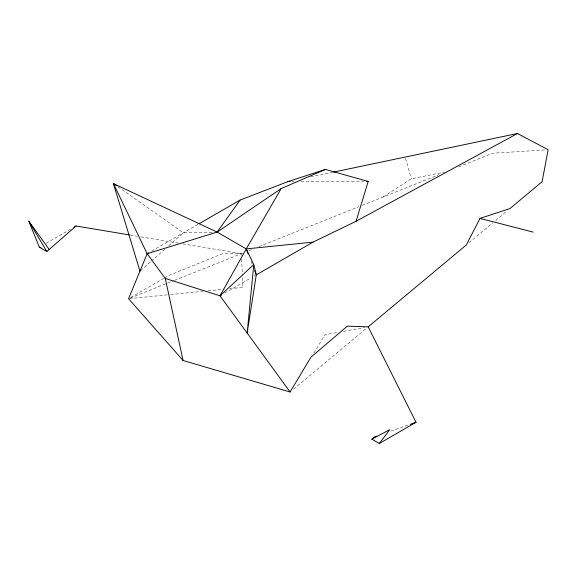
<?xml version="1.0" encoding="UTF-8"?>
<svg xmlns="http://www.w3.org/2000/svg" width="577" height="577" viewBox="0 0 577 577"><rect width="100%" height="100%" fill="white"/><g stroke="black" fill="none" stroke-linecap="round" stroke-linejoin="round"><path stroke-width="0.43" stroke-dasharray="2.88 2.16" d="M313.845 353.059L325.017 334.739L338.23 332.323M140.622 270.548L150.655 261.698M151.318 261.107L164.697 249.307M168.708 245.766L183.421 232.791L214.464 232.149M293.563 389.107L366.799 328.003M469.014 242.708L492.895 222.787M495.621 220.515L507.219 210.836M383.164 196.995L411.329 178.755L444.514 172.141M46.232 243.234L70.719 229.098M151.78 251.053L198.171 224.273M130.885 297.357L163.666 278.446M164.445 277.999L169.133 275.294L222.152 253.844L241.374 253.642L241.46 255.416M224.655 293.123L250.887 277.977M253.974 276.195L255.517 275.308M130.222 298.042L173.677 280.682M174.514 280.35L243.04 252.971M248.882 250.642L251.384 249.639M258.885 246.639L358.973 206.66M362.313 205.325L438.787 174.773M458.708 166.818L492.729 153.222L545.467 149.905M390.91 431.106L409.345 424.636M310.462 176.937L332.475 172.321M343.51 331.357L364.657 327.491M129.443 298.626L166.991 294.905M170.568 294.551L202.758 291.363M208.124 290.83L224.215 289.243M229.581 288.709L242.989 287.382L242.354 274.061M292.041 181.726L293.837 181.719M300.999 181.697L363.719 181.466M130.287 235.07L137.398 236.253M140.947 236.851L178.279 243.09M182.721 243.833L241.374 253.642M117.838 186.703L183.421 232.791M251.103 261.468L252.401 264.814M405.48 158.394L411.329 178.755M241.626 258.965L242.311 273.173"/><path stroke-width="0.87" d="M139.951 271.14L113.424 183.601L217.125 232.091L246.249 248.911L253.757 264.619L247.151 333.023L256.289 274.861L312.972 242.131L356.052 221.287L368.198 181.445L325.392 169.436L287.562 181.748L240.104 200.06L198.95 223.826M148.693 252.834L147.149 253.729L128.548 298.713L183.089 360.495L290.108 391.992L310.953 357.177L347.368 326.142L368.176 326.849L466.288 244.987L480.014 218.409L509.945 208.564L542.099 181.726L548.15 149.731L517.418 133.511L333.355 172.134M290.108 391.992L220.025 295.799L246.249 248.911L281.194 188.556L325.392 169.436M116.366 185.671L113.424 183.601L147.149 253.729L217.125 232.091L240.104 200.06M379.313 443.489L389.807 429.641L371.84 439.176L379.313 443.489L416.046 422.285L368.176 326.849M49.132 249.329L28.85 221.243L39.344 247.208L46.816 251.522L76.077 226.004L129.399 234.918M371.84 439.176L374.163 436.984L376.673 436.104M147.149 253.729L165.274 278.453L220.025 295.799L253.757 264.619L256.289 274.861L254.673 270.678M217.125 232.091L281.194 188.556M73.777 227.331L76.077 226.004M220.025 295.799L221.568 294.905M356.052 221.287L517.418 133.511M410.182 424.34L416.046 422.285M287.562 181.748L290.202 181.192M312.972 242.131L246.249 248.911L248.189 253.93M366.409 181.452L368.198 181.445M39.344 247.208L40.974 247.562M480.014 218.409L533.155 232.105M28.85 221.243L46.816 251.522M165.274 278.453L183.089 360.495"/></g></svg>
